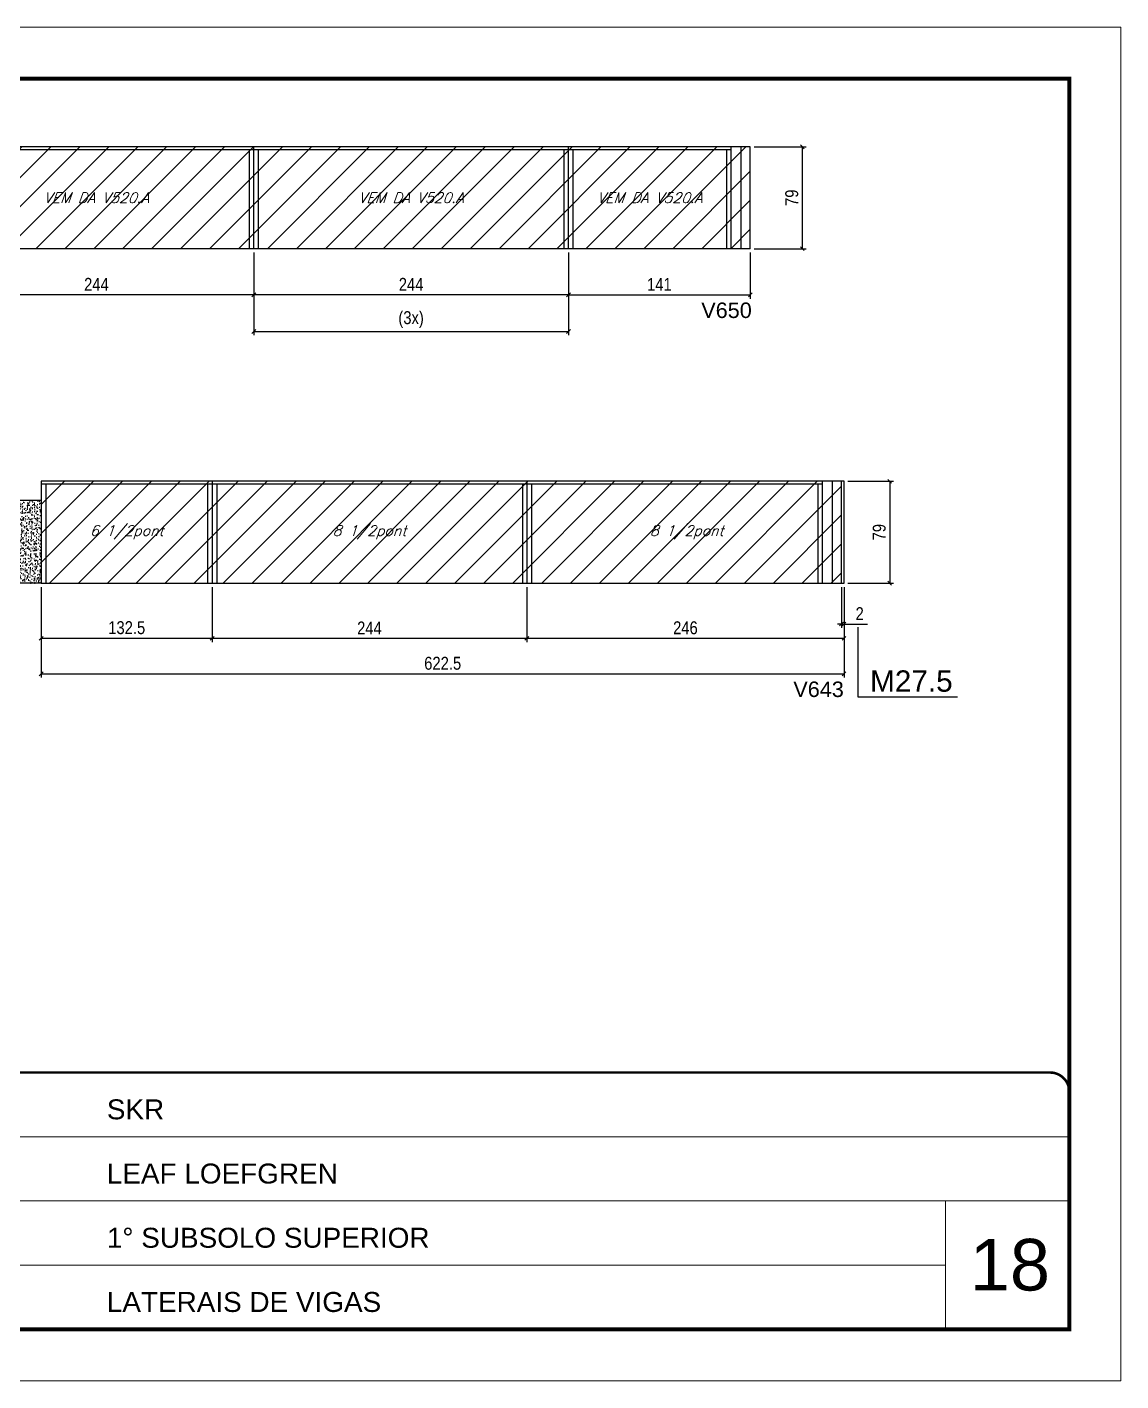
# Model space of a CAD drawing. Extents: x 3309 to 9590, y -2522 to 14608.
# Drawn here: x 5545 to 6393, y 8964 to 10014 of the extents above; entities that cross this region are included whole.
import ezdxf

# ---------------------------------------------------------------- set-up
doc = ezdxf.new("R2010")
doc.units = 0
doc.linetypes.add('CONTINUO', pattern=[0])
doc.linetypes.add('DASHED', pattern=[0.75, 0.5, -0.25])
for name, color, linetype in [('5', 5, 'Continuous'), ('COTA', 241, 'Continuous'), ('NOMENCLATURA', 7, 'Continuous'), ('Painéis', 200, 'Continuous'), ('SARR_2.2x7', 40, 'Continuous'), ('SARR_3.5x7', 81, 'Continuous'), ('texto', 7, 'Continuous')]:
    doc.layers.add(name, color=color, linetype=linetype)
for name, color, linetype, lineweight in [('CARIMBO', 255, 'Continuous', 9), ('Folhas', 255, 'Continuous', 9), ('Hachura', 251, 'Continuous', 9), ('SARRAFO DE PRESSAO', 251, 'DASHED', 9)]:
    doc.layers.add(name, color=color, linetype=linetype, lineweight=lineweight)
doc.styles.add('ARIAL', font='arial.ttf')
doc.styles.add('COTA TECNICA', font='techl___.ttf', dxfattribs={"height": 10})
doc.styles.add('Romans', font='romans.shx')
doc.styles.get("Standard").update_dxf_attribs({"font": 'arial.ttf'})
doc.dimstyles.new('PAINEL', dxfattribs={"dimtxt": 10, "dimasz": 3, "dimexe": 3, "dimexo": 3, "dimgap": 3, "dimtad": 1, "dimdec": 1, "dimzin": 12, "dimdsep": 46, "dimtxsty": 'COTA TECNICA', "dimblk1": 'OBLIQUE', "dimblk2": 'OBLIQUE', "dimsah": 1, "dimcen": 0.9, "dimclrd": 4, "dimclre": 4, "dimclrt": 240, "dimadec": 1, "dimazin": 3, "dimtfac": 1, "dimtdec": 1, "dimtmove": 0, "dimatfit": 3, "dimfxl": 1, "dimtolj": 1, "dimtzin": 12, "dimarcsym": 0})

# ---------------------------------------------------------------- blocks, each defined once
blk = doc.blocks.new('9999999999')
at = {"color": 30, "linetype": 'CONTINUO'}
for p, q in [((98564.6, 34379.6), (99584, 34379.6)), ((98564.6, 34329.8), (99488, 34329.8)), ((99584, 34329.8), (99488, 34329.8)), ((99488, 34329.8), (99488, 34230.2)), ((98564.6, 34280), (99488, 34280))]:
    blk.add_line(p, q, dxfattribs=at)
at = {"color": 30, "linetype": 'CONTINUO', "const_width": 2}
blk.add_lwpolyline([(99584, 34230.2), (99584, 34414.4, 0.414214), (99569, 34429.4), (98229, 34429.4, 0.414214), (98214, 34414.4), (98214, 34245.2, 0.414214), (98229, 34230.2), (99584, 34230.2)], format="xyb", dxfattribs=at)
at = {"layer": 'Folhas'}
blk.add_lwpolyline([(98139, 34190.2), (99624, 34190.2), (99624, 35240.2), (98139, 35240.2)], close=True, dxfattribs=at)
at = {"layer": 'Folhas', "color": 30, "const_width": 3}
blk.add_lwpolyline([(98214, 34230.2), (99584, 34230.2), (99584, 35200.2), (98214, 35200.2)], close=True, dxfattribs=at)
at = {"color": 7, "linetype": 'Continuous', "ltscale": 5, "style": 'ARIAL'}
for s, height, p in [('SKR', 15.48, (98837.7, 34393.1)), ('LEAF LOEFGREN', 15.483, (98837.7, 34343.3)), ('1° SUBSOLO SUPERIOR', 15.483, (98837.7, 34293.5)), ('LATERAIS DE VIGAS', 15.483, (98837.7, 34243.7))]:
    blk.add_text(s, height=height, dxfattribs=at).set_placement(p)
blk = doc.blocks.new('_Oblique')
at = {"color": 0, "linetype": 'ByBlock', "lineweight": -2}
blk.add_line((-0.5, -0.5), (0.5, 0.5), dxfattribs=at)
blk = doc.blocks.new('*D437')
at = {"layer": 'COTA', "color": 4, "linetype": 'ByBlock', "lineweight": -2, "transparency": 16777216}
for p, q in [((5720.5, 9838.7), (5720.5, 9802.9)), ((5964.5, 9838.7), (5964.5, 9802.9)), ((5964.5, 9805.9), (5720.5, 9805.9))]:
    blk.add_line(p, q, dxfattribs=at)
at = {"layer": 'Defpoints', "color": 0, "linetype": 'ByBlock', "transparency": 16777216}
for p in [(5720.5, 9841.7), (5964.5, 9841.7), (5720.5, 9805.9)]:
    blk.add_point(p, dxfattribs=at)
at = {"layer": 'COTA', "color": 4, "linetype": 'ByBlock', "lineweight": -2, "transparency": 16777216, "xscale": 3, "yscale": 3, "zscale": 3, "rotation": 180}
blk.add_blockref('_Oblique', (5720.5, 9805.9), dxfattribs=at)
at = {"layer": 'COTA', "color": 4, "linetype": 'ByBlock', "lineweight": -2, "transparency": 16777216, "xscale": 3, "yscale": 3, "zscale": 3}
blk.add_blockref('_Oblique', (5964.5, 9805.9), dxfattribs=at)
at = {"layer": 'COTA', "color": 240, "linetype": 'ByBlock', "transparency": 16777216, "insert": (5842.5, 9814), "char_height": 10, "attachment_point": 5, "style": 'COTA TECNICA'}
blk.add_mtext('\\A1;244', dxfattribs=at)
blk = doc.blocks.new('*D438')
at = {"layer": 'COTA', "color": 4, "linetype": 'ByBlock', "lineweight": -2, "transparency": 16777216}
for p, q in [((5476.5, 9838.7), (5476.5, 9802.9)), ((5720.5, 9838.7), (5720.5, 9802.9)), ((5720.5, 9805.9), (5476.5, 9805.9))]:
    blk.add_line(p, q, dxfattribs=at)
at = {"layer": 'Defpoints', "color": 0, "linetype": 'ByBlock', "transparency": 16777216}
for p in [(5476.5, 9841.7), (5720.5, 9841.7), (5476.5, 9805.9)]:
    blk.add_point(p, dxfattribs=at)
at = {"layer": 'COTA', "color": 4, "linetype": 'ByBlock', "lineweight": -2, "transparency": 16777216, "xscale": 3, "yscale": 3, "zscale": 3, "rotation": 180}
blk.add_blockref('_Oblique', (5476.5, 9805.9), dxfattribs=at)
at = {"layer": 'COTA', "color": 4, "linetype": 'ByBlock', "lineweight": -2, "transparency": 16777216, "xscale": 3, "yscale": 3, "zscale": 3}
blk.add_blockref('_Oblique', (5720.5, 9805.9), dxfattribs=at)
at = {"layer": 'COTA', "color": 240, "linetype": 'ByBlock', "transparency": 16777216, "insert": (5598.5, 9814), "char_height": 10, "attachment_point": 5, "style": 'COTA TECNICA'}
blk.add_mtext('\\A1;244', dxfattribs=at)
blk = doc.blocks.new('*D439')
at = {"layer": 'COTA', "color": 4, "lineweight": -2, "transparency": 16777216}
for p, q in [((5964.5, 9838.7), (5964.5, 9802.9)), ((6105.5, 9838.7), (6105.5, 9802.9)), ((5964.5, 9805.9), (6105.5, 9805.9))]:
    blk.add_line(p, q, dxfattribs=at)
at = {"layer": 'Defpoints', "color": 0, "transparency": 16777216}
for p in [(5964.5, 9841.7), (6105.5, 9841.7), (6105.5, 9805.9)]:
    blk.add_point(p, dxfattribs=at)
at = {"layer": 'COTA', "color": 4, "lineweight": -2, "transparency": 16777216, "xscale": 3, "yscale": 3, "zscale": 3, "rotation": 180}
blk.add_blockref('_Oblique', (5964.5, 9805.9), dxfattribs=at)
at = {"layer": 'COTA', "color": 4, "lineweight": -2, "transparency": 16777216, "xscale": 3, "yscale": 3, "zscale": 3}
blk.add_blockref('_Oblique', (6105.5, 9805.9), dxfattribs=at)
at = {"layer": 'COTA', "color": 240, "transparency": 16777216, "insert": (6035, 9814), "char_height": 10, "attachment_point": 5, "style": 'COTA TECNICA'}
blk.add_mtext('\\A1;141', dxfattribs=at)
blk = doc.blocks.new('*D440')
at = {"layer": 'COTA', "color": 4, "lineweight": -2, "transparency": 16777216}
for p, q in [((5720.5, 9838.7), (5720.5, 9774.5)), ((5964.5, 9838.7), (5964.5, 9774.5)), ((5720.5, 9777.5), (5964.5, 9777.5))]:
    blk.add_line(p, q, dxfattribs=at)
at = {"layer": 'Defpoints', "color": 0, "transparency": 16777216}
for p in [(5720.5, 9841.7), (5964.5, 9841.7), (5964.5, 9777.5)]:
    blk.add_point(p, dxfattribs=at)
at = {"layer": 'COTA', "color": 4, "lineweight": -2, "transparency": 16777216, "xscale": 3, "yscale": 3, "zscale": 3, "rotation": 180}
blk.add_blockref('_Oblique', (5720.5, 9777.5), dxfattribs=at)
at = {"layer": 'COTA', "color": 4, "lineweight": -2, "transparency": 16777216, "xscale": 3, "yscale": 3, "zscale": 3}
blk.add_blockref('_Oblique', (5964.5, 9777.5), dxfattribs=at)
at = {"layer": 'COTA', "color": 240, "transparency": 16777216, "insert": (5842.5, 9786.7), "char_height": 10, "attachment_point": 5, "style": 'COTA TECNICA'}
blk.add_mtext('\\A1;(3x)', dxfattribs=at)
blk = doc.blocks.new('*D441')
at = {"layer": 'COTA', "color": 4, "lineweight": -2, "transparency": 16777216}
for p, q in [((6108.5, 9920.7), (6148.8, 9920.7)), ((6145.8, 9920.7), (6145.8, 9841.7)), ((6108.5, 9841.7), (6148.8, 9841.7))]:
    blk.add_line(p, q, dxfattribs=at)
at = {"layer": 'Defpoints', "color": 0, "transparency": 16777216}
for p in [(6105.5, 9920.7), (6105.5, 9841.7), (6145.8, 9841.7)]:
    blk.add_point(p, dxfattribs=at)
at = {"layer": 'COTA', "color": 4, "lineweight": -2, "transparency": 16777216, "xscale": 3, "yscale": 3, "zscale": 3}
for p, rotation in [((6145.8, 9920.7), 90), ((6145.8, 9841.7), 270)]:
    blk.add_blockref('_Oblique', p, dxfattribs=dict(at, rotation=rotation))
at = {"layer": 'COTA', "color": 240, "transparency": 16777216, "insert": (6137.7, 9881.2), "char_height": 10, "attachment_point": 5, "rotation": 90, "style": 'COTA TECNICA'}
blk.add_mtext('\\A1;79', dxfattribs=at)
blk = doc.blocks.new('*D443')
at = {"layer": 'COTA', "color": 4, "lineweight": -2, "transparency": 16777216}
for p, q in [((5555.7, 9579.3), (5555.7, 9509)), ((6178.2, 9579.3), (6178.2, 9509)), ((5555.7, 9512), (6178.2, 9512))]:
    blk.add_line(p, q, dxfattribs=at)
at = {"layer": 'Defpoints', "color": 0, "transparency": 16777216}
for p in [(5555.7, 9582.3), (6178.2, 9582.3), (6178.2, 9512)]:
    blk.add_point(p, dxfattribs=at)
at = {"layer": 'COTA', "color": 4, "lineweight": -2, "transparency": 16777216, "xscale": 3, "yscale": 3, "zscale": 3, "rotation": 180}
blk.add_blockref('_Oblique', (5555.7, 9512), dxfattribs=at)
at = {"layer": 'COTA', "color": 4, "lineweight": -2, "transparency": 16777216, "xscale": 3, "yscale": 3, "zscale": 3}
blk.add_blockref('_Oblique', (6178.2, 9512), dxfattribs=at)
at = {"layer": 'COTA', "color": 240, "transparency": 16777216, "insert": (5867, 9520.1), "char_height": 10, "attachment_point": 5, "style": 'COTA TECNICA'}
blk.add_mtext('\\A1;622.5', dxfattribs=at)
blk = doc.blocks.new('*D452')
at = {"layer": 'COTA', "color": 4, "lineweight": -2, "transparency": 16777216}
for p, q in [((5555.7, 9579.3), (5555.7, 9536.5)), ((5688.2, 9579.3), (5688.2, 9536.5)), ((5555.7, 9539.5), (5688.2, 9539.5))]:
    blk.add_line(p, q, dxfattribs=at)
at = {"layer": 'Defpoints', "color": 0, "transparency": 16777216}
for p in [(5555.7, 9582.3), (5688.2, 9582.3), (5688.2, 9539.5)]:
    blk.add_point(p, dxfattribs=at)
at = {"layer": 'COTA', "color": 4, "lineweight": -2, "transparency": 16777216, "xscale": 3, "yscale": 3, "zscale": 3, "rotation": 180}
blk.add_blockref('_Oblique', (5555.7, 9539.5), dxfattribs=at)
at = {"layer": 'COTA', "color": 4, "lineweight": -2, "transparency": 16777216, "xscale": 3, "yscale": 3, "zscale": 3}
blk.add_blockref('_Oblique', (5688.2, 9539.5), dxfattribs=at)
at = {"layer": 'COTA', "color": 240, "transparency": 16777216, "insert": (5622, 9547.7), "char_height": 10, "attachment_point": 5, "style": 'COTA TECNICA'}
blk.add_mtext('\\A1;132.5', dxfattribs=at)
blk = doc.blocks.new('*D444')
at = {"layer": 'COTA', "color": 4, "lineweight": -2, "transparency": 16777216}
for p, q in [((5688.2, 9579.3), (5688.2, 9536.5)), ((5932.2, 9579.3), (5932.2, 9536.5)), ((5688.2, 9539.5), (5932.2, 9539.5))]:
    blk.add_line(p, q, dxfattribs=at)
at = {"layer": 'Defpoints', "color": 0, "transparency": 16777216}
for p in [(5688.2, 9582.3), (5932.2, 9582.3), (5932.2, 9539.5)]:
    blk.add_point(p, dxfattribs=at)
at = {"layer": 'COTA', "color": 4, "lineweight": -2, "transparency": 16777216, "xscale": 3, "yscale": 3, "zscale": 3, "rotation": 180}
blk.add_blockref('_Oblique', (5688.2, 9539.5), dxfattribs=at)
at = {"layer": 'COTA', "color": 4, "lineweight": -2, "transparency": 16777216, "xscale": 3, "yscale": 3, "zscale": 3}
blk.add_blockref('_Oblique', (5932.2, 9539.5), dxfattribs=at)
at = {"layer": 'COTA', "color": 240, "transparency": 16777216, "insert": (5810.2, 9547.5), "char_height": 10, "attachment_point": 5, "style": 'COTA TECNICA'}
blk.add_mtext('\\A1;244', dxfattribs=at)
blk = doc.blocks.new('*D445')
at = {"layer": 'COTA', "color": 4, "lineweight": -2, "transparency": 16777216}
for p, q in [((5932.2, 9579.3), (5932.2, 9536.5)), ((6178.2, 9579.3), (6178.2, 9536.5)), ((5932.2, 9539.5), (6178.2, 9539.5))]:
    blk.add_line(p, q, dxfattribs=at)
at = {"layer": 'Defpoints', "color": 0, "transparency": 16777216}
for p in [(5932.2, 9582.3), (6178.2, 9582.3), (6178.2, 9539.5)]:
    blk.add_point(p, dxfattribs=at)
at = {"layer": 'COTA', "color": 4, "lineweight": -2, "transparency": 16777216, "xscale": 3, "yscale": 3, "zscale": 3, "rotation": 180}
blk.add_blockref('_Oblique', (5932.2, 9539.5), dxfattribs=at)
at = {"layer": 'COTA', "color": 4, "lineweight": -2, "transparency": 16777216, "xscale": 3, "yscale": 3, "zscale": 3}
blk.add_blockref('_Oblique', (6178.2, 9539.5), dxfattribs=at)
at = {"layer": 'COTA', "color": 240, "transparency": 16777216, "insert": (6055.2, 9547.6), "char_height": 10, "attachment_point": 5, "style": 'COTA TECNICA'}
blk.add_mtext('\\A1;246', dxfattribs=at)
blk = doc.blocks.new('*D448')
at = {"layer": 'COTA', "color": 4, "lineweight": -2, "transparency": 16777216}
for p, q in [((6181.2, 9661.3), (6216.6, 9661.3)), ((6213.6, 9661.3), (6213.6, 9582.3)), ((6181.2, 9582.3), (6216.6, 9582.3))]:
    blk.add_line(p, q, dxfattribs=at)
at = {"layer": 'Defpoints', "color": 0, "transparency": 16777216}
for p in [(6178.2, 9661.3), (6178.2, 9582.3), (6213.6, 9582.3)]:
    blk.add_point(p, dxfattribs=at)
at = {"layer": 'COTA', "color": 4, "lineweight": -2, "transparency": 16777216, "xscale": 3, "yscale": 3, "zscale": 3}
for p, rotation in [((6213.6, 9661.3), 90), ((6213.6, 9582.3), 270)]:
    blk.add_blockref('_Oblique', p, dxfattribs=dict(at, rotation=rotation))
at = {"layer": 'COTA', "color": 240, "transparency": 16777216, "insert": (6205.5, 9621.8), "char_height": 10, "attachment_point": 5, "rotation": 90, "style": 'COTA TECNICA'}
blk.add_mtext('\\A1;79', dxfattribs=at)
blk = doc.blocks.new('*D453')
at = {"layer": 'COTA', "color": 4, "lineweight": -2, "transparency": 16777216}
for p, q in [((6176.2, 9579.3), (6176.2, 9547.6)), ((6178.2, 9579.3), (6178.2, 9547.6)), ((6176.2, 9550.6), (6173.2, 9550.6)), ((6176.2, 9550.6), (6178.2, 9550.6)), ((6178.2, 9550.6), (6196.4, 9550.6))]:
    blk.add_line(p, q, dxfattribs=at)
at = {"layer": 'Defpoints', "color": 0, "transparency": 16777216}
for p in [(6176.2, 9582.3), (6178.2, 9582.3), (6178.2, 9550.6)]:
    blk.add_point(p, dxfattribs=at)
at = {"layer": 'COTA', "color": 4, "lineweight": -2, "transparency": 16777216, "xscale": 3, "yscale": 3, "zscale": 3}
blk.add_blockref('_Oblique', (6176.2, 9550.6), dxfattribs=at)
at = {"layer": 'COTA', "color": 4, "lineweight": -2, "transparency": 16777216, "xscale": 3, "yscale": 3, "zscale": 3, "rotation": 180}
blk.add_blockref('_Oblique', (6178.2, 9550.6), dxfattribs=at)
at = {"layer": 'COTA', "color": 240, "transparency": 16777216, "insert": (6190.3, 9558.6), "char_height": 10, "attachment_point": 5, "style": 'COTA TECNICA'}
blk.add_mtext('\\A1;2', dxfattribs=at)

msp = doc.modelspace()

# ---------------------------------------------------------------- hatches: boundary and pattern name
at = {"layer": 'COTA'}
h = msp.add_hatch(dxfattribs=at)
h.set_pattern_fill('AR-CONC', color=256, scale=0.03)
h.paths.add_polyline_path([(5533.75, 9582.27), (5555.75, 9582.27), (5555.75, 9646.27), (5533.75, 9646.27)])
at = {"layer": 'Hachura', "linetype": 'ByBlock'}
h = msp.add_hatch(dxfattribs=at)
h.set_pattern_fill('ANSI31', color=256, scale=5)
h.set_pattern_definition([(45, (0, -20.354), (-11.22532, 11.22532), [])])
h.paths.add_polyline_path([(5446.5, 9920.67), (5277.5, 9920.67), (5277.5, 9841.67), (5446.5, 9841.67)])
h.paths.add_polyline_path([(5476.5, 9920.67), (5476.5, 9841.67), (5720.5, 9841.67), (5720.5, 9920.67)])
h.paths.add_polyline_path([(5964.5, 9841.67), (5964.5, 9920.67), (5720.5, 9920.67), (5720.5, 9841.67)])
h.paths.add_polyline_path([(6105.5, 9841.67), (6105.5, 9920.67), (5964.5, 9920.67), (5964.5, 9841.67)])
h = msp.add_hatch(dxfattribs=at)
h.set_pattern_fill('ANSI31', color=256, scale=5)
h.set_pattern_definition([(45, (0, -20.947), (-11.22532, 11.22532), [])])
h.paths.add_polyline_path([(5688.25, 9661.27), (5555.75, 9661.27), (5555.75, 9582.27), (5688.25, 9582.27)])
h.paths.add_polyline_path([(5932.25, 9661.27), (5688.25, 9661.27), (5688.25, 9582.27), (5932.25, 9582.27)])
h.paths.add_polyline_path([(6176.25, 9661.27), (5932.25, 9661.27), (5932.25, 9582.27), (6176.25, 9582.27)])

# ---------------------------------------------------------------- linework, layer by layer
at = {"layer": 'COTA'}
for p, q in [((5555.75, 9646.27, 0), (5533.75, 9646.27, 0)), ((5555.75, 9582.27, 0), (5533.75, 9582.27, 0))]:
    msp.add_line(p, q, dxfattribs=at)
at = {"layer": 'NOMENCLATURA', "linetype": 'Continuous'}
for p, q in [((6189.26, 9493.91, 0), (6189.26, 9548.09, 0)), ((6266.27, 9493.91, 0), (6189.26, 9493.91, 0))]:
    msp.add_line(p, q, dxfattribs=at)
at = {"layer": 'Painéis', "linetype": 'ByBlock'}
for p, q in [((6105.5, 9920.67), (5476.5, 9920.67)), ((5720.5, 9841.67), (5720.5, 9920.67)), ((5964.5, 9841.67), (5964.5, 9920.67)), ((6105.5, 9841.67), (6105.5, 9920.67)), ((6105.5, 9841.67), (5476.5, 9841.67)), ((6178.25, 9661.27, 0), (5555.75, 9661.27, 0)), ((5555.75, 9661.27, 0), (5555.75, 9582.27, 0)), ((5688.25, 9661.27, 0), (5688.25, 9582.27, 0)), ((5932.25, 9661.27, 0), (5932.25, 9582.27, 0)), ((6176.25, 9582.27, 0), (6176.25, 9661.27, 0)), ((6178.25, 9582.27, 0), (6178.25, 9661.27, 0)), ((5555.75, 9582.27, 0), (6178.25, 9582.27, 0))]:
    msp.add_line(p, q, dxfattribs=at)
at = {"layer": 'SARR_2.2x7', "linetype": 'Continuous'}
for p, q in [((5720.5, 9918.47), (5491.5, 9918.47)), ((5964.5, 9918.47), (5720.5, 9918.47)), ((6090.5, 9918.47), (5964.5, 9918.47)), ((6098.5, 9841.67), (6098.5, 9920.67)), ((6169.25, 9582.27, 0), (6169.25, 9661.27, 0)), ((5688.25, 9659.07, 0), (5555.75, 9659.07, 0)), ((5932.25, 9659.07, 0), (5688.25, 9659.07, 0)), ((6161.25, 9659.07, 0), (5932.25, 9659.07, 0))]:
    msp.add_line(p, q, dxfattribs=at)
at = {"layer": 'SARR_3.5x7'}
for p, q in [((5717, 9918.47), (5717, 9841.67)), ((5724, 9918.47), (5724, 9841.67)), ((5961, 9918.47), (5961, 9841.67)), ((5968, 9918.47), (5968, 9841.67)), ((6087, 9918.47), (6087, 9841.67)), ((6090.5, 9920.67), (6090.5, 9841.67)), ((6161.25, 9661.27, 0), (6161.25, 9582.27, 0)), ((5559.25, 9659.07, 0), (5559.25, 9582.27, 0)), ((5684.75, 9659.07, 0), (5684.75, 9582.27, 0)), ((5691.75, 9659.07, 0), (5691.75, 9582.27, 0)), ((5928.75, 9659.07, 0), (5928.75, 9582.27, 0)), ((5935.75, 9659.07, 0), (5935.75, 9582.27, 0)), ((6157.75, 9659.07, 0), (6157.75, 9582.27, 0))]:
    msp.add_line(p, q, dxfattribs=at)

# ---------------------------------------------------------------- block references
at = {"layer": 'SARRAFO DE PRESSAO', "color": 6, "linetype": 'ByBlock'}
msp.add_blockref('9999999999', (-93231.11, -25226.65), dxfattribs=at)

# ---------------------------------------------------------------- texts
at = {"layer": '5', "linetype": 'Continuous'}
for s, rotation, p in [('V650', 359.99996, (6067.5, 9787.92)), ('V643', 0.00004, (6138.88, 9493.98, 0))]:
    msp.add_text(s, height=12, rotation=rotation, dxfattribs=at).set_placement(p)
at = {"layer": 'CARIMBO', "style": 'ARIAL'}
msp.add_text('18', height=40, dxfattribs=at).set_placement((6275.73, 9033.7))
at = {"layer": 'NOMENCLATURA', "linetype": 'Continuous'}
msp.add_text('M27.5', height=16.5, dxfattribs=at).set_placement((6198.36, 9498.11, 0))
at = {"layer": 'texto', "color": 2, "char_height": 8, "attachment_point": 5, "style": 'Romans'}
for s, insert in [('{\\Q19;\\C256;VEM DA V520.A}', (5598.5, 9881.17)), ('{\\Q19;\\C256;VEM DA V520.A}', (5842.5, 9881.17)), ('{\\Q19;\\C256;VEM DA V520.A}', (6027.5, 9881.17)), ('{\\Q19;\\C256;6 1/2pont}', (5622, 9621.77, 0)), ('{\\Q19;\\C256;8 1/2pont}', (5810.25, 9621.77, 0)), ('{\\Q19;\\C256;8 1/2pont}', (6056.25, 9621.77, 0))]:
    msp.add_mtext(s, dxfattribs=dict(at, insert=insert))

# ---------------------------------------------------------------- dimensions: what is measured, and where the dimension line sits
at = {"layer": 'COTA'}
for base, p1, p2, picture, middle in [((6145.8, 9841.67), (6105.5, 9920.67), (6105.5, 9841.67), '*D441', (6137.7, 9881.17)), ((6213.59, 9582.27, 0), (6178.25, 9661.27, 0), (6178.25, 9582.27, 0), '*D448', (6205.49, 9621.77, 0))]:
    dim = msp.add_linear_dim(base=base, p1=p1, p2=p2, angle=90, dimstyle='PAINEL', dxfattribs=at)
    dim.commit()
    dim.dimension.update_dxf_attribs({"geometry": picture, "text_midpoint": middle})
at = {"layer": 'COTA', "linetype": 'ByBlock'}
dim = msp.add_linear_dim(base=(5476.5, 9805.94), p1=(5720.5, 9841.67), p2=(5476.5, 9841.67), angle=180, dimstyle='PAINEL', override={"dimtmove": 1}, dxfattribs=at)
dim.commit()
dim.dimension.update_dxf_attribs({"geometry": '*D438', "text_midpoint": (5598.5, 9814.01)})
dim = msp.add_linear_dim(base=(5720.5, 9805.94), p1=(5964.5, 9841.67), p2=(5720.5, 9841.67), angle=180, dimstyle='PAINEL', dxfattribs=at)
dim.commit()
dim.dimension.update_dxf_attribs({"geometry": '*D437', "text_midpoint": (5842.5, 9814.01)})
at = {"layer": 'COTA'}
dim = msp.add_linear_dim(base=(5964.5, 9777.46), p1=(5720.5, 9841.67), p2=(5964.5, 9841.67), text='(3x)', dimstyle='PAINEL', dxfattribs=at)
dim.commit()
dim.dimension.update_dxf_attribs({"geometry": '*D440', "text_midpoint": (5842.5, 9786.68)})
for base, p1, p2, picture, middle in [((6105.5, 9805.94), (5964.5, 9841.67), (6105.5, 9841.67), '*D439', (6035, 9814.01)), ((6178.25, 9511.99, 0), (5555.75, 9582.27, 0), (6178.25, 9582.27, 0), '*D443', (5867, 9520.1, 0)), ((6178.25, 9550.6, 0), (6176.25, 9582.27, 0), (6178.25, 9582.27, 0), '*D453', (6190.3, 9558.6, 0))]:
    dim = msp.add_linear_dim(base=base, p1=p1, p2=p2, dimstyle='PAINEL', dxfattribs=at)
    dim.commit()
    dim.dimension.update_dxf_attribs({"geometry": picture, "text_midpoint": middle})
for base, p1, p2, picture, middle in [((5688.25, 9539.46, 0), (5555.75, 9582.27, 0), (5688.25, 9582.27, 0), '*D452', (5622, 9547.68, 0)), ((5932.25, 9539.46, 0), (5688.25, 9582.27, 0), (5932.25, 9582.27, 0), '*D444', (5810.25, 9547.53, 0)), ((6178.25, 9539.46, 0), (5932.25, 9582.27, 0), (6178.25, 9582.27, 0), '*D445', (6055.25, 9547.56, 0))]:
    dim = msp.add_linear_dim(base=base, p1=p1, p2=p2, dimstyle='PAINEL', override={"dimtmove": 1}, dxfattribs=at)
    dim.commit()
    dim.dimension.update_dxf_attribs({"geometry": picture, "text_midpoint": middle})

doc.saveas('drawing.dxf')
